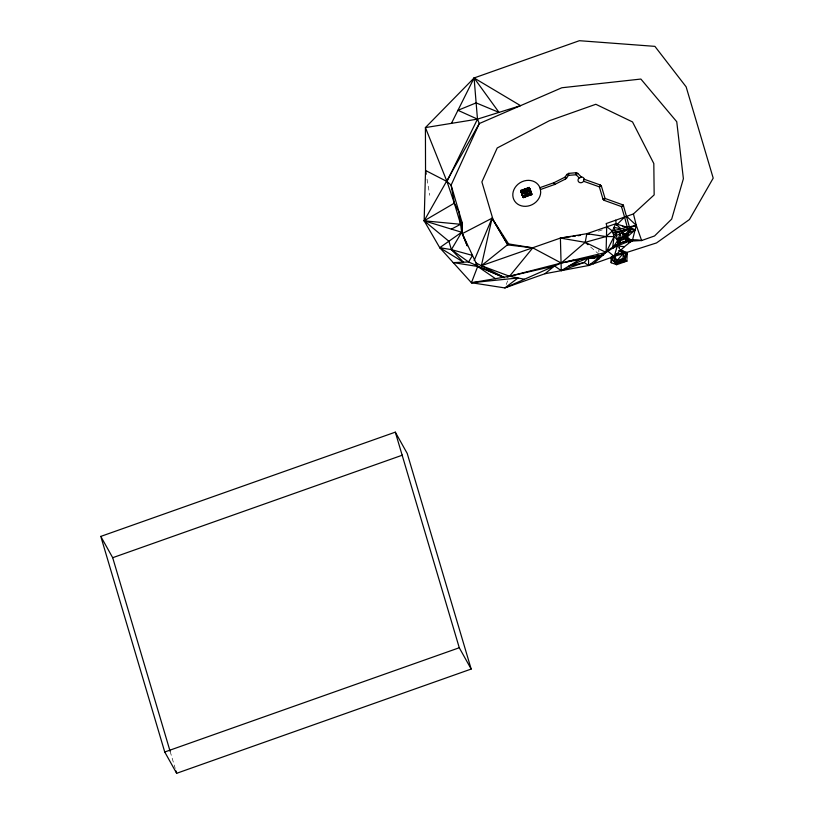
<?xml version="1.0" encoding="UTF-8"?>
<svg xmlns="http://www.w3.org/2000/svg" width="814" height="814" viewBox="0 0 814 814"><rect width="100%" height="100%" fill="white"/><g stroke="black" fill="none" stroke-linecap="round" stroke-linejoin="round"><path stroke-width="0.61" stroke-dasharray="4.07 3.05" d="M598.86 252.065L598.87 249.969M506.257 284.422L507.661 280.922M598.402 231.217L605.189 228.815M590.669 247.059L598.85 254.161M618.314 247.436L619.607 249.023L619.016 247.029M619.118 247.018L620.146 249.99M170.136 751.373L175.193 768.426M427.014 179.151L429.761 195.279"/><path stroke-width="1.22" d="M631.99 228.999L631.094 228.754L629.151 230.718M581.359 177.025L577.747 173.331L575.946 172.751L568.64 173.382L568.589 175.356L565.598 178.988L554.609 184.503L540.425 189.53M426.17 174.196L425.539 170.472L446.978 181.502L451.109 185.134L462.016 222.263L461.65 232.255L439.733 247.68L463.451 262.179L451.394 249.633L448.911 241.28L424.155 220.808L425.539 170.472L425.417 127.595L474.084 77.971L579.395 40.7L654.904 46.367L686.131 86.833L713.206 178.134L689.458 219.515L656.522 242.928L614.214 256.451L588.654 265.496L544.912 273.738L504.843 287.922L471.438 282.733L439.733 247.68L424.155 220.808L479.273 123.565L561.843 87.759L640.872 79.05L676.749 121.724L683.394 178.704L671.692 219.078L654.558 235.958L641.625 240.537L628.418 241.249L626.76 235.663L616.992 239.113L618.355 243.701M611.029 257.051L611.253 262.739L616.676 264.703L626.821 261.111L627.299 252.594L621.347 250.427M612.097 257.255L612.118 259.351L616.574 263.166L624.073 261.04L624.969 259.554L625.681 252.91L620.624 249.674M611.935 256.43L611.253 262.739L612.118 259.351L616.676 264.703L616.971 260.663L623.402 253.246L627.299 252.594L624.969 259.554L616.574 263.166L612.637 256.166M522.792 195.93L520.868 190.405L529.202 187.454L530.87 193.081L522.527 196.011L520.879 190.456M471.438 282.733L509.544 276.261L561.202 263.014L603.632 254.996L588.481 257.702L568.671 266.178L584.167 262.505L588.654 265.496C604.222 254.283 620.136 235.806 641.625 240.537L636.283 225.336L627.268 227.299L615.628 223.789L586.823 233.699L585.215 242.328L561.202 263.014L504.843 287.922L518.04 277.981L471.438 282.733L477.676 266.463L461.65 232.255L458.954 211.833L454.334 203.164L446.978 181.502L425.417 127.595L477.472 119.129L520.553 105.657L474.084 77.971L451.444 123.362M467.094 245.319L462.393 233.587L492.073 218.193L481.379 265.71L509.544 276.261L524.409 279.273M520.828 190.914L529.263 187.647L520.828 190.914L520.98 191.666M521.031 190.395L521.255 192.257M529.069 187.688L530.036 190.71M529.11 187.983L529.192 187.454M593.253 263.868L607.59 250.987L614.214 256.451L617.327 245.869L619.79 242.969L626.515 241.626L624.999 236.284M612.973 232.835L619.546 231.624L620.095 233.465L618.732 237.607L620.482 238.227M474.145 260.602L492.073 218.193L507.814 244.922L532.783 247.853L561.202 263.014L606.094 252.401L609.818 249.939M507.295 277.055L509.544 276.261L532.783 247.853L508.587 243.915L481.379 265.71L560.398 238.075L585.215 242.328L605.972 236.559L612.423 230.993L615.628 223.789L620.879 228.785L614.031 227.391L617.429 239.174M446.978 181.502L477.472 119.129L474.084 77.971L499.013 112.393L476.129 102.89L457.956 110.307L477.472 119.129L479.273 123.565L451.109 185.134L454.334 203.164L460.602 224.288L451.373 229.121M606.094 252.401L614.082 236.569L612.423 230.993L606.695 226.658L606.094 252.401L585.215 242.328L587.942 244.688M584.137 179.243L600.294 184.971L599.338 186.844L603.001 199.196L604.1 200.325L621.469 206.573L623.534 205.85M604.1 200.325L605.067 198.463L601.393 186.111L600.294 184.971M530.636 192.979L522.802 196.164M631.094 228.754L628.357 233.231L625.6 234.401L622.384 233.679L625.59 235.979L628.194 233.76L625.6 234.401L622.15 232.733L614.082 236.569L605.972 236.559L586.823 233.699L560.398 238.075L561.263 270.655L584.167 262.505L588.481 257.702L598.636 257.845L599.043 258.944M568.64 173.382L566.819 174.461L565.048 177.126L554.069 182.662L539.814 187.708M617.857 240.283L612.606 248.097L614.082 236.569L617.104 239.54M627.645 241.29L633.292 239.621L632.213 241.158L628.784 242.379M617.46 240.7L625.325 237.617L626.76 235.663M631.99 228.673L628.357 233.231L635.124 229.874L629.649 227.778L623.28 205.016L605.067 198.463L603.001 199.196M616.391 225.142L624.582 217.063L621.469 206.573L623.28 205.016M614.214 256.451L624.491 246.662L633.292 239.621L628.418 241.249M618.864 238.777L618.223 239.082L619.251 238.512M619.312 238.695L618.793 238.665M620.329 238.319L620.94 237.912L620.339 238.248M620.99 238.095L620.482 238.064M623.504 237.2L624.114 236.793L623.086 237.362M624.165 236.976L623.656 236.945M625.752 236.416L624.613 236.62L625.294 236.569M607.122 226.913L606.145 223.585L633.434 213.929L654.161 194.892L653.815 163.553L632.529 121.937L595.838 104.284L549.297 120.757L497.222 147.965L481.888 181.929L493.284 220.37L507.814 244.922M577.747 173.331L576.098 174.756L568.589 175.356L566.819 174.461M617.46 239.133C617.979 240.527 617.022 237.932 617.907 239.937M618.029 239.143L617.623 239.692M544.912 273.738L554.527 265.954L561.263 270.655L579.67 259.524L588.481 257.702L594.352 258.394M614.855 246.093L619.79 242.969M590.74 264.184L588.654 265.496L588.481 257.702M633.434 213.929L636.283 225.336L632.213 241.158L627.187 236.986L635.124 229.874L629.873 228.419L619.546 231.624L613.532 234.717M462.016 222.263L462.393 233.587L461.65 232.255L424.155 220.808L454.334 203.164M609.594 249.827L607.59 250.987L617.327 245.869L633.292 239.621M626.638 216.331L636.283 225.336L629.649 227.778L629.873 228.419L625.6 234.401L625.59 235.979L623.005 236.182L622.15 232.733L629.873 228.419L629.324 226.567M618.284 238.848L618.691 238.909M619.546 231.624L629.873 228.419L627.187 236.986L626.444 236.091M626.007 236.325L626.546 236.548M531.196 192.959L529.68 189.326M520.787 190.822L529.12 187.871L529.263 188.736M520.95 191.595L529.314 188.716M529.609 188.512L530.606 190.802M521.194 191.89L522.12 193.803M529.934 189.113L531.756 194.678L529.039 187.515L530.443 189.672L530.362 190.893M530.077 189.214L530.504 190.72M521.743 193.091L522.049 193.478M529.883 190.7L529.741 190.018M531.715 194.546L523.422 197.629L521.52 192.145L522.12 193.64M523.422 197.629L522.079 194.729L522.914 195.889M531.003 192.328L531.654 193.824L531.043 192.389M522.547 195.736L523.565 197.527M522.537 196.032L530.85 192.989M531.216 193.05L530.718 191.666M531.369 193.305L531.715 193.956L530.982 192.725M527.055 195.207L527.584 195.92M523.015 196.876L522.456 195.431M531.45 194.546L523.606 197.324L522.079 194.729M601.393 186.111L599.338 186.844L583.577 181.247M612.423 230.993L627.268 227.299L627.808 229.141L621.601 230.891L622.15 232.733M627.574 239.927L626.627 236.803L628.571 241.911M617.551 240.191L617.724 240.7M626.648 236.894L627.034 237.281M619.139 240.038L619.932 242.328M626.414 241.32L625.376 237.83M617.836 241.158C617.572 239.601 618.569 242.419 617.938 241.514L618.314 241.31M627.085 237.607L626.821 236.782M627.024 238.156L626.373 235.979M619.922 242.887L619.21 240.995L625.488 238.848L625.325 237.617L627.228 237.24M618.131 242.063L618.274 241.88M627.462 238.726L627.309 238.36M627.757 239.174L627.604 239.988M618.345 242.887L618.508 243.325M627.106 238.441L627.563 239.998L627.553 239.245M618.701 243.325L618.335 242.847M627.869 240.089L627.92 241.178M100.794 536.406L395.319 432.153L407.224 453.459L471.174 669.057L176.648 773.3L164.743 752.004L100.794 536.406L112.698 557.702L170.136 751.373M112.698 557.702L402.431 455.148M164.743 752.004L459.269 647.751L471.174 669.057M612.891 256.084L616.971 260.663L622.944 258.608L626.821 261.111L616.574 263.166L622.944 258.608L623.402 253.246L618.976 250.834M618.325 244.444L614.499 245.736L612.606 248.097L614.499 245.736L624.491 246.662M566.29 261.813L573.524 260.114M615.028 232.112L627.808 229.141M509.544 276.261L554.527 265.954M560.398 238.075L570.431 236.721M572.934 236.386L575.437 236.05M577.95 235.714L580.453 235.378M615.954 254.151L623.402 253.246L624.969 259.554M624.613 236.62L625.132 236.63M624.674 236.803L625.193 236.813M623.025 237.179L623.544 237.189M619.861 238.299L620.37 238.309M618.223 239.082L618.742 239.092M624.073 261.04L626.821 261.111M625.946 236.131L626.475 236.152M586.823 233.699L589.265 233.913M424.155 220.808L460.602 224.288M504.202 277.716L468.559 261.966L451.394 249.633L439.733 247.68M622.435 226.343L627.268 227.299L624.582 217.063M616.992 239.113L619.088 239.825L619.983 242.847M618.986 250.61L625.681 252.91L621.255 250.57M503.907 277.381L477.676 266.463L453.235 262.617L468.559 261.966L472.507 255.423L451.394 249.633L461.65 232.255L467.195 245.869M619.973 250.376L625.681 252.91M566.819 178.022L565.048 177.126L565.598 178.988M475.864 262.881L503.917 277.279M495.472 278.653L477.676 266.463L476.068 264.581M579.171 177.89L576.098 174.756L575.946 172.751M508.587 243.915L492.073 218.193M614.051 255.484L616.971 260.663M627.513 239.815L628.123 241.107M625.325 237.617L625.915 238.685M620.278 238.136L620.787 239.123M617.256 239.204L617.704 240.008M617.867 240.506L618.375 241.493M617.663 240.578L618.162 241.575M529.914 189.367L529.039 187.505M530.026 189.509L530.759 190.751M529.639 189.855L530.86 193.06M530.565 191.717L531.715 193.956M530.555 192.949L531.603 194.739M529.487 195.238L528.968 194.526L529.385 195.279M525.101 190.079L525.498 191.351M525.468 191.331L527.523 195.93M525.671 196.591L525.142 195.879L525.559 196.632M521.571 192.44L522.323 193.732M521.459 192.949L521.805 193.62M554.904 184.381L554.069 182.662L554.609 184.503M522.73 195.777L521.571 192.735M521.55 192.206L522.12 193.651M628.011 241.351L627.848 240.924M627.207 238.014L627.411 238.533M625.457 238.787L626.515 241.626M619.963 242.664L619.24 239.998M626.627 236.803L626.831 237.352M529.415 189.967L530.575 193.01L528.998 187.708M625.274 237.861L626.312 241.361M618.07 241.951L618.243 242.521M618.447 243.213L618.62 243.803M525.101 189.153L525.152 190.191M521.957 192.684L522.252 193.661M521.123 191.514L521.754 193.64M395.319 432.153L459.269 647.751M175.926 770.868L176.648 773.3M618.752 238.492L619.251 241.056M620.095 233.465L621.357 238.543M615.679 220.218L616.208 223.911M641.615 239.835L641.625 240.537M584.177 179.446L583.343 181.573A3.164 2.768 -29.2 0 1 578.998 182.173A3.164 2.768 -29.2 0 1 578.856 178.164L581.807 177.025A3.164 2.768 -29.2 0 1 584.045 178.724L584.177 179.446M530.016 189.733L521.306 192.806L530.046 189.804M530.107 191.158L521.774 194.149L530.107 191.198M540.384 189.092L539.143 186.06A14.367 12.525 -29.2 0 0 516.483 185.724A14.367 12.525 -29.2 0 0 521.408 205.84A14.367 12.525 -29.2 0 0 540.7 192.409L540.384 189.092"/></g></svg>
